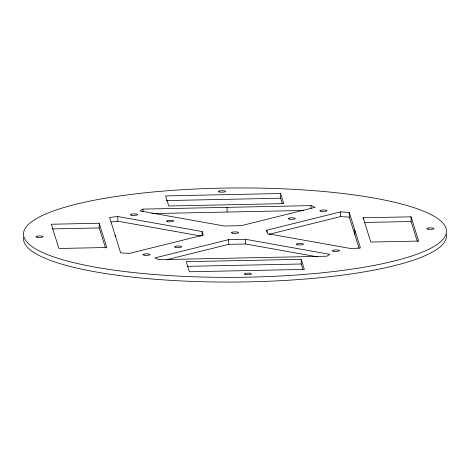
<?xml version="1.0" encoding="UTF-8"?>
<svg xmlns="http://www.w3.org/2000/svg" width="470" height="470" viewBox="0 0 470 470"><rect width="100%" height="100%" fill="white"/><g stroke="black" fill="none" stroke-linecap="round" stroke-linejoin="round"><path stroke-width="0.7" d="M143.021 209.091L140.078 210.948L224.372 225.994L241.304 225.641L315.065 207.335L310.987 205.625L143.021 209.091L143.039 211.77M266.754 230.183L340.568 211.888L349.275 212.452L360.425 247.878L352.183 248.789L267.877 233.755L266.754 230.183L266.766 232.192M228.655 239.647L154.818 257.954L158.883 259.669L326.856 256.203L329.805 254.341L245.587 239.3L228.655 239.647L228.684 244.341L166.921 259.657M268.916 234.348L340.603 216.582L349.31 217.146L359.168 248.477M117.823 216.523L109.586 217.44L120.655 252.866L129.362 253.43L203.21 235.123L202.094 231.551L117.823 216.523L117.858 221.217L200.684 235.987M110.99 221.981L117.858 221.217M280.572 193.528L165.599 195.902L168.765 206.007L283.739 203.633L280.572 193.528L280.602 198.222L282.294 203.61M166.362 200.584L280.602 198.222M151.822 213.603L303.726 210.466M99.199 223.256L51.295 224.243L58.903 248.489L106.808 247.502L99.199 223.256L99.235 227.95L105.538 248.037M363.157 217.804L411.068 216.817L418.67 241.063L370.765 242.05L363.157 217.804L363.169 219.143M52.058 228.919L99.235 227.95M364.644 222.469L411.097 221.511L417.401 241.598M228.684 244.341L245.622 243.995L317.603 256.849M301.2 259.299L186.226 261.673L189.398 271.778L304.366 269.404L301.2 259.299L301.235 263.993L302.921 269.38M186.995 266.349L301.235 263.993M411.068 216.817L411.097 221.511M354.844 230.159L354.879 234.847M349.275 212.452L349.31 217.146M340.568 211.888L340.603 216.582M310.987 205.625L311.011 208.304M245.587 239.3L245.622 243.995M227.051 207.358L227.081 212.046M202.094 231.551L202.124 235.576M115.115 235.141L115.127 236.481M446.382 234.448A211.488 44.691 -0.4 0 1 235.141 282.041A211.488 44.691 -0.4 0 1 23.641 237.321M144.161 255.181A3.601 0.764 -0.4 0 0 150.065 254.717A3.601 0.764 -0.4 0 0 145.377 253.876A3.601 0.764 -0.4 0 0 144.161 255.181M333.594 251.268A3.601 0.764 -0.4 0 0 339.499 250.804A3.601 0.764 -0.4 0 0 334.81 249.97A3.601 0.764 -0.4 0 0 333.594 251.268M129.35 272.077A211.488 44.691 -0.4 0 0 446.465 231.216A211.488 44.691 -0.4 0 0 129.133 194.668A211.488 44.691 -0.4 0 0 129.35 272.077M232.609 233.243A3.601 0.764 -0.4 0 0 238.513 232.779A3.601 0.764 -0.4 0 0 233.825 231.939A3.601 0.764 -0.4 0 0 232.609 233.243M245.54 274.462A3.601 0.764 -0.4 0 0 251.444 273.998A3.601 0.764 -0.4 0 0 246.756 273.158A3.601 0.764 -0.4 0 0 245.54 274.462M167.737 221.664A3.601 0.764 -0.4 0 0 173.642 221.2A3.601 0.764 -0.4 0 0 168.947 220.359A3.601 0.764 -0.4 0 0 167.737 221.664M321.063 211.306A3.601 0.764 -0.4 0 0 326.967 210.842A3.601 0.764 -0.4 0 0 322.273 210.002A3.601 0.764 -0.4 0 0 321.063 211.306M131.624 215.219A3.601 0.764 -0.4 0 0 137.528 214.755A3.601 0.764 -0.4 0 0 132.84 213.915A3.601 0.764 -0.4 0 0 131.624 215.219M219.684 192.024A3.601 0.764 -0.4 0 0 225.588 191.56A3.601 0.764 -0.4 0 0 220.894 190.72A3.601 0.764 -0.4 0 0 219.684 192.024M289.432 219.149A3.601 0.764 -0.4 0 0 295.336 218.685A3.601 0.764 -0.4 0 0 290.648 217.845A3.601 0.764 -0.4 0 0 289.432 219.149M428.064 229.207A3.601 0.764 -0.4 0 0 433.969 228.743A3.601 0.764 -0.4 0 0 429.274 227.903A3.601 0.764 -0.4 0 0 428.064 229.207M37.159 237.28A3.601 0.764 -0.4 0 0 43.064 236.815A3.601 0.764 -0.4 0 0 38.37 235.975A3.601 0.764 -0.4 0 0 37.159 237.28M297.487 244.823A3.601 0.764 -0.4 0 0 303.391 244.359A3.601 0.764 -0.4 0 0 298.703 243.519A3.601 0.764 -0.4 0 0 297.487 244.823M175.792 247.338A3.601 0.764 -0.4 0 0 181.696 246.873A3.601 0.764 -0.4 0 0 177.002 246.033A3.601 0.764 -0.4 0 0 175.792 247.338"/></g></svg>
